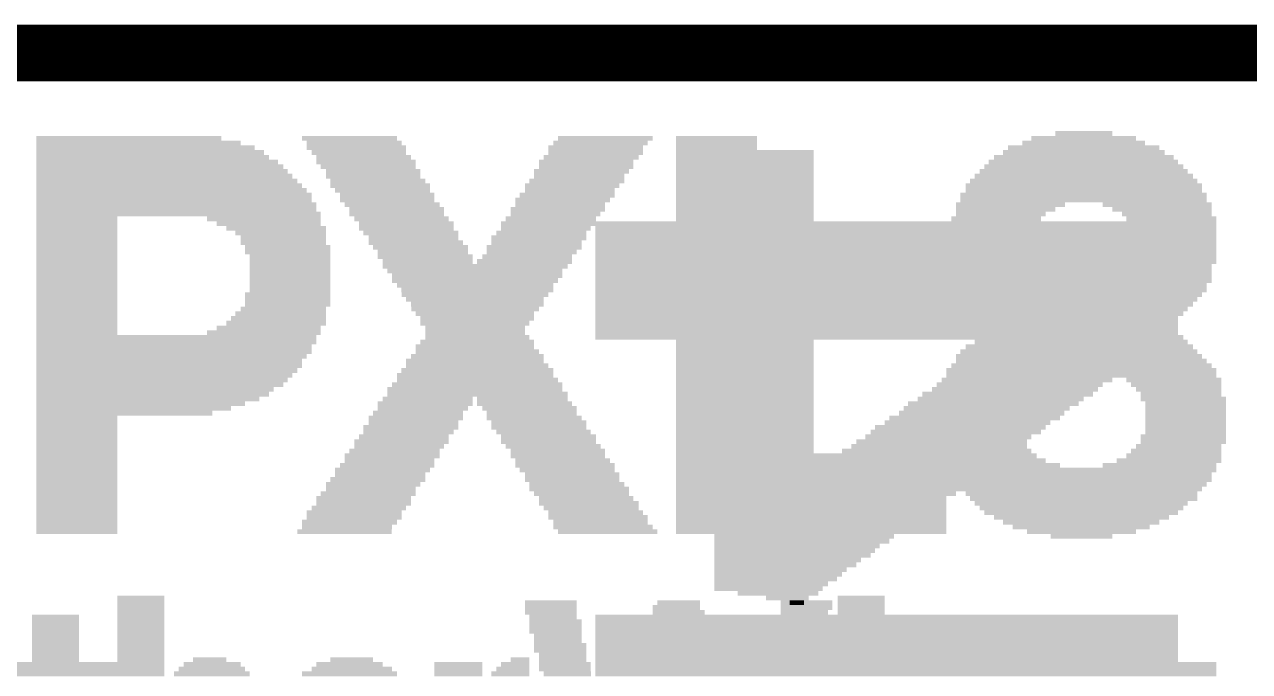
# Model space of a CAD drawing. Extents: x -0.1 to 50.9, y -0.1 to 23.
# Drawn here: x 9.55 to 15.02, y 20.1 to 22.99 of the extents above; entities that cross this region are included whole.
import ezdxf

# ---------------------------------------------------------------- set-up
doc = ezdxf.new("R2010")
doc.units = 0
for name, color, linetype in [('1', 12, 'CONTINUOUS'), ('16', 5, 'CONTINUOUS'), ('20', 53, 'CONTINUOUS'), ('200', 40, 'CONTINUOUS'), ('201', 6, 'CONTINUOUS')]:
    doc.layers.add(name, color=color, linetype=linetype)

# ---------------------------------------------------------------- blocks, each defined once
blk = doc.blocks.new('RECT')
blk.add_solid([(-0.5, -0.5), (0.5, -0.5), (-0.5, 0.5), (0.5, 0.5)])

msp = doc.modelspace()

# ---------------------------------------------------------------- linework, layer by layer
at = {"layer": '1', "const_width": 0.254}
msp.add_lwpolyline([(50.8, 22.86), (0, 22.86)], dxfattribs=at)
at = {"layer": '16', "const_width": 0.254}
msp.add_lwpolyline([(50.8, 22.86), (0, 22.86)], dxfattribs=at)
at = {"layer": '20'}
msp.add_line((48.26, 22.86), (2.54, 22.86), dxfattribs=at)

# ---------------------------------------------------------------- block references
at = {"layer": '200'}
for p, xscale, yscale in [((14.2773, 22.5002), 0.254, 0.0211), ((10.0114, 22.479), 0.8255, 0.0213), ((10.0863, 22.4367), 0.9754, 0.0211), ((10.0546, 22.4578), 0.9119, 0.0211), ((10.9969, 22.479), 0.4242, 0.0213), ((11.0274, 22.4367), 0.4445, 0.0211), ((11.0173, 22.4578), 0.4242, 0.0211), ((12.0968, 22.4367), 0.4242, 0.0211), ((12.1183, 22.4578), 0.4216, 0.0211), ((12.1399, 22.479), 0.4242, 0.0213), ((12.6365, 22.479), 0.3607, 0.0213), ((12.6365, 22.4578), 0.3607, 0.0211), ((12.6365, 22.4367), 0.3607, 0.0211), ((14.2773, 22.4367), 0.6756, 0.0211), ((14.2773, 22.4578), 0.5486, 0.0211), ((14.2773, 22.479), 0.4674, 0.0213), ((10.1181, 22.3943), 1.0389, 0.0211), ((10.1067, 22.4155), 1.016, 0.0213), ((10.1384, 22.3732), 1.0795, 0.0211), ((11.0388, 22.4155), 0.4216, 0.0213), ((11.0604, 22.3943), 0.4242, 0.0211), ((11.0706, 22.3732), 0.4445, 0.0211), ((12.0548, 22.3732), 0.4216, 0.0211), ((12.0764, 22.3943), 0.4242, 0.0211), ((12.0968, 22.4155), 0.4242, 0.0213), ((12.6365, 22.4155), 0.3607, 0.0213), ((12.6365, 22.3943), 0.3607, 0.0211), ((12.6365, 22.3732), 0.3607, 0.0211), ((14.2761, 22.3732), 0.8458, 0.0211), ((14.2773, 22.3943), 0.8026, 0.0211), ((14.2773, 22.4155), 0.7214, 0.0213), ((10.1498, 22.352), 1.1024, 0.0213), ((10.16, 22.3308), 1.1227, 0.0211), ((11.0808, 22.352), 0.4242, 0.0213), ((11.1023, 22.3308), 0.4216, 0.0211), ((12.0333, 22.3308), 0.4242, 0.0211), ((12.0548, 22.352), 0.4216, 0.0213), ((12.6365, 22.352), 0.3607, 0.0213), ((12.6365, 22.3308), 0.3607, 0.0211), ((14.2773, 22.3308), 0.9296, 0.0211), ((14.2773, 22.352), 0.889, 0.0213), ((10.1816, 22.2885), 1.1659, 0.0213), ((10.1702, 22.3097), 1.143, 0.0211), ((10.1918, 22.2673), 1.1862, 0.0211), ((11.1023, 22.3097), 0.4216, 0.0211), ((11.1239, 22.2885), 0.4242, 0.0213), ((11.1341, 22.2673), 0.4445, 0.0211), ((11.9913, 22.2673), 0.4216, 0.0211), ((12.0129, 22.2885), 0.4242, 0.0213), ((12.0231, 22.3097), 0.4039, 0.0211), ((12.6365, 22.3097), 0.3607, 0.0211), ((12.6365, 22.2885), 0.3607, 0.0213), ((12.6365, 22.2673), 0.3607, 0.0211), ((14.2773, 22.2673), 1.0566, 0.0211), ((14.2773, 22.2885), 1.016, 0.0213), ((14.2773, 22.3097), 0.9754, 0.0211), ((10.2133, 22.225), 1.2294, 0.0213), ((10.2019, 22.2462), 1.2065, 0.0211), ((11.1443, 22.2462), 0.4242, 0.0211), ((11.1658, 22.225), 0.4216, 0.0213), ((11.9698, 22.225), 0.4242, 0.0213), ((11.9812, 22.2462), 0.4013, 0.0211), ((12.6365, 22.2462), 0.3607, 0.0211), ((12.6365, 22.225), 0.3607, 0.0213), ((14.2761, 22.225), 1.0998, 0.0213), ((14.2773, 22.2462), 1.0566, 0.0211), ((10.2133, 22.2038), 1.2294, 0.0211), ((10.2235, 22.1827), 1.2497, 0.0211), ((10.2235, 22.1615), 1.2497, 0.0213), ((11.1658, 22.2038), 0.4216, 0.0211), ((11.1874, 22.1827), 0.4242, 0.0211), ((11.2078, 22.1615), 0.4242, 0.0213), ((11.9278, 22.1615), 0.4216, 0.0213), ((11.9494, 22.2038), 0.4242, 0.0211), ((11.938, 22.1827), 0.4013, 0.0211), ((12.6365, 22.2038), 0.3607, 0.0211), ((12.6365, 22.1827), 0.3607, 0.0211), ((12.6365, 22.1615), 0.3607, 0.0213), ((13.9497, 22.1827), 0.4877, 0.0211), ((13.9281, 22.1615), 0.4445, 0.0213), ((14.2761, 22.2038), 1.0998, 0.0211), ((14.605, 22.1827), 0.4877, 0.0211), ((14.6266, 22.1615), 0.4445, 0.0213), ((9.779, 22.1192), 0.3607, 0.0211), ((10.2337, 22.1403), 1.27, 0.0211), ((10.6147, 22.1192), 0.508, 0.0211), ((11.2078, 22.1403), 0.4242, 0.0211), ((11.2293, 22.1192), 0.4216, 0.0211), ((11.8961, 22.1192), 0.4039, 0.0211), ((11.9177, 22.1403), 0.4013, 0.0211), ((12.6365, 22.1403), 0.3607, 0.0211), ((12.6365, 22.1192), 0.3607, 0.0211), ((13.8862, 22.1192), 0.4013, 0.0211), ((13.9065, 22.1403), 0.4013, 0.0211), ((14.6482, 22.1403), 0.4013, 0.0211), ((14.6685, 22.1192), 0.4013, 0.0211), ((9.779, 22.098), 0.3607, 0.0213), ((9.779, 22.0768), 0.3607, 0.0211), ((9.779, 22.0557), 0.3607, 0.0211), ((10.6363, 22.098), 0.4648, 0.0213), ((10.6693, 22.0768), 0.4445, 0.0211), ((10.6896, 22.0557), 0.4039, 0.0211), ((11.2509, 22.098), 0.4242, 0.0213), ((11.2509, 22.0768), 0.4242, 0.0211), ((11.2713, 22.0557), 0.4242, 0.0211), ((11.8542, 22.0557), 0.4013, 0.0211), ((11.8859, 22.098), 0.4242, 0.0213), ((11.8745, 22.0768), 0.4013, 0.0211), ((12.6365, 22.098), 0.3607, 0.0213), ((12.6365, 22.0768), 0.3607, 0.0211), ((12.6365, 22.0557), 0.3607, 0.0211), ((13.876, 22.0768), 0.381, 0.0211), ((13.876, 22.0557), 0.381, 0.0211), ((13.8862, 22.098), 0.4013, 0.0213), ((14.6685, 22.098), 0.4013, 0.0213), ((14.6787, 22.0768), 0.381, 0.0211), ((14.6787, 22.0557), 0.381, 0.0211), ((9.779, 22.0345), 0.3607, 0.0213), ((9.779, 22.0133), 0.3607, 0.0211), ((9.779, 21.9922), 0.3607, 0.0211), ((10.701, 22.0345), 0.381, 0.0213), ((10.701, 22.0133), 0.381, 0.0211), ((10.7213, 21.9922), 0.381, 0.0211), ((11.2928, 22.0133), 0.4216, 0.0211), ((11.2827, 22.0345), 0.4013, 0.0213), ((11.3144, 21.9922), 0.4242, 0.0211), ((11.8224, 21.9922), 0.4242, 0.0211), ((11.8326, 22.0133), 0.4039, 0.0211), ((11.8428, 22.0345), 0.4242, 0.0213), ((12.6365, 22.0345), 0.3607, 0.0213), ((12.6365, 22.0133), 0.3607, 0.0211), ((12.6365, 21.9922), 0.3607, 0.0211), ((13.8646, 22.0345), 0.3581, 0.0213), ((13.8646, 22.0133), 0.3581, 0.0211), ((13.8646, 21.9922), 0.3581, 0.0211), ((14.6901, 22.0345), 0.3581, 0.0213), ((14.6901, 22.0133), 0.3581, 0.0211), ((14.6901, 21.9922), 0.3581, 0.0211), ((9.779, 21.971), 0.3607, 0.0213), ((9.779, 21.9498), 0.3607, 0.0211), ((10.7213, 21.971), 0.381, 0.0213), ((10.7315, 21.9498), 0.3607, 0.0211), ((11.3347, 21.9498), 0.4242, 0.0211), ((11.3246, 21.971), 0.4039, 0.0213), ((11.7907, 21.9498), 0.4013, 0.0211), ((11.811, 21.971), 0.4013, 0.0213), ((12.6365, 21.971), 0.3607, 0.0213), ((12.6365, 21.9498), 0.3607, 0.0211), ((13.8646, 21.971), 0.3581, 0.0213), ((13.8646, 21.9498), 0.3581, 0.0211), ((14.6901, 21.971), 0.3581, 0.0213), ((14.6901, 21.9498), 0.3581, 0.0211), ((9.779, 21.9287), 0.3607, 0.0211), ((9.779, 21.9075), 0.3607, 0.0213), ((9.779, 21.8863), 0.3607, 0.0211), ((10.7315, 21.9287), 0.3607, 0.0211), ((10.7315, 21.9075), 0.3607, 0.0213), ((10.7315, 21.8863), 0.3607, 0.0211), ((11.5583, 21.9075), 0.8255, 0.0213), ((11.3462, 21.9287), 0.4013, 0.0211), ((11.557, 21.8863), 0.7823, 0.0211), ((11.7793, 21.9287), 0.4242, 0.0211), ((12.6365, 21.9287), 0.3607, 0.0211), ((12.6365, 21.9075), 0.3607, 0.0213), ((12.6365, 21.8863), 0.3607, 0.0211), ((13.8646, 21.9287), 0.3581, 0.0211), ((13.8862, 21.9075), 0.3607, 0.0213), ((13.8862, 21.8863), 0.3607, 0.0211), ((14.6685, 21.9075), 0.3607, 0.0213), ((14.6685, 21.8863), 0.3607, 0.0211), ((14.6901, 21.9287), 0.3581, 0.0211), ((9.779, 21.8652), 0.3607, 0.0211), ((9.779, 21.844), 0.3607, 0.0213), ((10.7315, 21.8652), 0.3607, 0.0211), ((10.7315, 21.844), 0.3607, 0.0213), ((11.557, 21.844), 0.7417, 0.0213), ((11.5672, 21.8652), 0.762, 0.0211), ((12.6365, 21.8652), 0.3607, 0.0211), ((12.6365, 21.844), 0.3607, 0.0213), ((13.8963, 21.8652), 0.381, 0.0211), ((13.8963, 21.844), 0.381, 0.0213), ((14.6583, 21.8652), 0.381, 0.0211), ((14.6583, 21.844), 0.381, 0.0213), ((9.779, 21.8228), 0.3607, 0.0211), ((9.779, 21.8017), 0.3607, 0.0211), ((9.779, 21.7805), 0.3607, 0.0213), ((10.7213, 21.7805), 0.381, 0.0213), ((10.7315, 21.8228), 0.3607, 0.0211), ((10.7315, 21.8017), 0.3607, 0.0211), ((11.5583, 21.8228), 0.6985, 0.0211), ((11.5684, 21.8017), 0.6782, 0.0211), ((11.557, 21.7805), 0.6553, 0.0213), ((12.6365, 21.8228), 0.3607, 0.0211), ((12.6365, 21.8017), 0.3607, 0.0211), ((12.6365, 21.7805), 0.3607, 0.0213), ((13.9167, 21.8228), 0.381, 0.0211), ((13.9383, 21.8017), 0.4242, 0.0211), ((13.9713, 21.7805), 0.4445, 0.0213), ((14.5834, 21.7805), 0.4445, 0.0213), ((14.6152, 21.8017), 0.4216, 0.0211), ((14.6368, 21.8228), 0.3785, 0.0211), ((9.779, 21.7593), 0.3607, 0.0211), ((9.779, 21.7382), 0.3607, 0.0211), ((9.779, 21.717), 0.3607, 0.0213), ((10.701, 21.717), 0.381, 0.0213), ((10.7213, 21.7593), 0.381, 0.0211), ((10.7213, 21.7382), 0.381, 0.0211), ((11.557, 21.7593), 0.6147, 0.0211), ((11.5684, 21.7382), 0.5918, 0.0211), ((11.5583, 21.717), 0.5715, 0.0213), ((12.6365, 21.7593), 0.3607, 0.0211), ((12.6365, 21.7382), 0.3607, 0.0211), ((12.6365, 21.717), 0.3607, 0.0213), ((14.2773, 21.7593), 1.016, 0.0211), ((14.2672, 21.7382), 0.9957, 0.0211), ((14.2659, 21.717), 0.9525, 0.0213), ((9.779, 21.6958), 0.3607, 0.0211), ((9.779, 21.6747), 0.3607, 0.0211), ((10.6794, 21.6747), 0.4242, 0.0211), ((10.6896, 21.6958), 0.4039, 0.0211), ((11.557, 21.6958), 0.5283, 0.0211), ((11.5672, 21.6747), 0.508, 0.0211), ((12.6365, 21.6958), 0.3607, 0.0211), ((12.6365, 21.6747), 0.3607, 0.0211), ((14.2672, 21.6958), 0.9093, 0.0211), ((14.2659, 21.6747), 0.8661, 0.0211), ((9.779, 21.6535), 0.3607, 0.0213), ((9.779, 21.6323), 0.3607, 0.0211), ((9.779, 21.6112), 0.3607, 0.0211), ((10.6147, 21.6112), 0.508, 0.0211), ((10.6363, 21.6323), 0.4648, 0.0211), ((10.6693, 21.6535), 0.4445, 0.0213), ((11.557, 21.6535), 0.4877, 0.0213), ((11.5583, 21.6323), 0.4445, 0.0211), ((11.5583, 21.6112), 0.4445, 0.0211), ((12.6365, 21.6535), 0.3607, 0.0213), ((12.6365, 21.6323), 0.3607, 0.0211), ((12.6365, 21.6112), 0.3607, 0.0211), ((14.2761, 21.6112), 0.8458, 0.0211), ((14.2773, 21.6535), 0.8026, 0.0213), ((14.2672, 21.6323), 0.7823, 0.0211), ((10.2235, 21.59), 1.2497, 0.0213), ((10.2235, 21.5688), 1.2497, 0.0211), ((11.5672, 21.5688), 0.508, 0.0211), ((11.5684, 21.59), 0.4648, 0.0213), ((12.6365, 21.59), 0.3607, 0.0213), ((12.6365, 21.5688), 0.3607, 0.0211), ((14.2659, 21.5688), 0.9525, 0.0211), ((14.2672, 21.59), 0.9093, 0.0213), ((10.2133, 21.5477), 1.2294, 0.0211), ((10.2133, 21.5265), 1.2294, 0.0213), ((10.2019, 21.5053), 1.2065, 0.0211), ((11.5684, 21.5053), 0.5918, 0.0211), ((11.557, 21.5477), 0.5283, 0.0211), ((11.5684, 21.5265), 0.5512, 0.0213), ((12.6365, 21.5477), 0.3607, 0.0211), ((12.6365, 21.5265), 0.3607, 0.0213), ((12.6365, 21.5053), 0.3607, 0.0211), ((14.2558, 21.5053), 1.0998, 0.0211), ((14.2558, 21.5265), 1.0592, 0.0213), ((14.257, 21.5477), 1.016, 0.0211), ((10.1918, 21.4842), 1.1862, 0.0211), ((10.1918, 21.463), 1.1862, 0.0213), ((11.557, 21.4842), 0.6147, 0.0211), ((11.5672, 21.463), 0.635, 0.0213), ((12.6365, 21.4842), 0.3607, 0.0211), ((12.6365, 21.463), 0.3607, 0.0213), ((14.2672, 21.463), 1.1633, 0.0213), ((14.2659, 21.4842), 1.1201, 0.0211), ((10.1816, 21.4418), 1.1659, 0.0211), ((10.16, 21.3995), 1.1227, 0.0213), ((10.1702, 21.4207), 1.143, 0.0211), ((11.5583, 21.4207), 0.6985, 0.0211), ((11.5684, 21.3995), 0.7188, 0.0213), ((11.5684, 21.4418), 0.6782, 0.0211), ((12.6365, 21.4418), 0.3607, 0.0211), ((12.6365, 21.4207), 0.3607, 0.0211), ((12.6365, 21.3995), 0.3607, 0.0213), ((13.8544, 21.3995), 0.4242, 0.0213), ((13.8849, 21.4207), 0.4445, 0.0211), ((13.9167, 21.4418), 0.508, 0.0211), ((14.6152, 21.4418), 0.508, 0.0211), ((14.6469, 21.4207), 0.4445, 0.0211), ((14.6799, 21.3995), 0.4242, 0.0213), ((10.1498, 21.3783), 1.1024, 0.0211), ((10.1181, 21.336), 1.0389, 0.0213), ((10.1283, 21.3572), 1.0592, 0.0211), ((11.5684, 21.336), 0.8052, 0.0213), ((11.557, 21.3572), 0.7823, 0.0211), ((11.5672, 21.3783), 0.762, 0.0211), ((12.6365, 21.3783), 0.3607, 0.0211), ((12.6365, 21.3572), 0.3607, 0.0211), ((12.6365, 21.336), 0.3607, 0.0213), ((13.8328, 21.3572), 0.381, 0.0211), ((13.8227, 21.336), 0.3607, 0.0213), ((13.843, 21.3783), 0.4013, 0.0211), ((14.6901, 21.3783), 0.4039, 0.0211), ((14.7015, 21.3572), 0.381, 0.0211), ((14.7117, 21.336), 0.3607, 0.0213), ((10.0965, 21.3148), 0.9957, 0.0211), ((10.0648, 21.2937), 0.9322, 0.0211), ((11.3347, 21.2937), 0.4242, 0.0211), ((11.3462, 21.3148), 0.4013, 0.0211), ((11.7691, 21.3148), 0.4039, 0.0211), ((11.7793, 21.2937), 0.4242, 0.0211), ((12.6365, 21.3148), 0.3607, 0.0211), ((12.6365, 21.2937), 0.3607, 0.0211), ((13.8125, 21.3148), 0.381, 0.0211), ((13.8011, 21.2937), 0.3581, 0.0211), ((14.7218, 21.3148), 0.381, 0.0211), ((14.732, 21.2937), 0.3607, 0.0211), ((10.033, 21.2725), 0.8687, 0.0213), ((9.9911, 21.2513), 0.7849, 0.0211), ((9.779, 21.2302), 0.3607, 0.0211), ((11.2928, 21.2302), 0.4216, 0.0211), ((11.303, 21.2513), 0.4013, 0.0211), ((11.3246, 21.2725), 0.4039, 0.0213), ((11.8008, 21.2725), 0.4216, 0.0213), ((11.8224, 21.2302), 0.4242, 0.0211), ((11.811, 21.2513), 0.4013, 0.0211), ((12.6365, 21.2725), 0.3607, 0.0213), ((12.6365, 21.2513), 0.3607, 0.0211), ((12.6365, 21.2302), 0.3607, 0.0211), ((13.8011, 21.2725), 0.3581, 0.0213), ((13.8011, 21.2513), 0.3581, 0.0211), ((13.8011, 21.2302), 0.3581, 0.0211), ((14.732, 21.2725), 0.3607, 0.0213), ((14.732, 21.2513), 0.3607, 0.0211), ((14.732, 21.2302), 0.3607, 0.0211), ((9.779, 21.209), 0.3607, 0.0213), ((9.779, 21.1878), 0.3607, 0.0211), ((11.2713, 21.1878), 0.4242, 0.0211), ((11.2827, 21.209), 0.4013, 0.0213), ((11.8428, 21.209), 0.4242, 0.0213), ((11.8428, 21.1878), 0.4242, 0.0211), ((12.6365, 21.209), 0.3607, 0.0213), ((12.6365, 21.1878), 0.3607, 0.0211), ((13.8011, 21.209), 0.3581, 0.0213), ((13.8011, 21.1878), 0.3581, 0.0211), ((14.732, 21.209), 0.3607, 0.0213), ((14.732, 21.1878), 0.3607, 0.0211), ((9.779, 21.1667), 0.3607, 0.0211), ((9.779, 21.1455), 0.3607, 0.0213), ((9.779, 21.1243), 0.3607, 0.0211), ((11.2293, 21.1243), 0.4216, 0.0211), ((11.2395, 21.1455), 0.4013, 0.0213), ((11.2611, 21.1667), 0.4039, 0.0211), ((11.8643, 21.1667), 0.4216, 0.0211), ((11.8859, 21.1455), 0.4242, 0.0213), ((11.8859, 21.1243), 0.4242, 0.0211), ((12.6365, 21.1667), 0.3607, 0.0211), ((12.6365, 21.1455), 0.3607, 0.0213), ((12.6365, 21.1243), 0.3607, 0.0211), ((13.8011, 21.1667), 0.3581, 0.0211), ((13.8125, 21.1455), 0.381, 0.0213), ((13.8125, 21.1243), 0.381, 0.0211), ((14.7218, 21.1455), 0.381, 0.0213), ((14.7218, 21.1243), 0.381, 0.0211), ((14.732, 21.1667), 0.3607, 0.0211), ((9.779, 21.1032), 0.3607, 0.0211), ((9.779, 21.082), 0.3607, 0.0213), ((9.779, 21.0608), 0.3607, 0.0211), ((11.1874, 21.0608), 0.4242, 0.0211), ((11.1976, 21.082), 0.4039, 0.0213), ((11.2192, 21.1032), 0.4013, 0.0211), ((11.9063, 21.1032), 0.4242, 0.0211), ((11.9278, 21.082), 0.4216, 0.0213), ((11.9278, 21.0608), 0.4216, 0.0211), ((12.6365, 21.1032), 0.3607, 0.0211), ((12.6365, 21.082), 0.3607, 0.0213), ((13.2613, 21.0608), 1.6104, 0.0211), ((13.8227, 21.1032), 0.4013, 0.0211), ((13.843, 21.082), 0.4013, 0.0213), ((14.6799, 21.0608), 0.4242, 0.0211), ((14.6901, 21.082), 0.4039, 0.0213), ((14.7015, 21.1032), 0.381, 0.0211), ((9.779, 21.0397), 0.3607, 0.0211), ((9.779, 21.0185), 0.3607, 0.0213), ((11.1658, 21.0185), 0.4216, 0.0213), ((11.176, 21.0397), 0.4013, 0.0211), ((11.9494, 21.0397), 0.4242, 0.0211), ((11.9596, 21.0185), 0.4445, 0.0213), ((13.3134, 21.0185), 1.7145, 0.0213), ((13.2817, 21.0397), 1.651, 0.0211), ((14.6152, 21.0185), 0.508, 0.0213), ((14.6583, 21.0397), 0.4674, 0.0211), ((9.779, 20.9973), 0.3607, 0.0211), ((9.779, 20.9762), 0.3607, 0.0211), ((9.779, 20.955), 0.3607, 0.0213), ((11.1239, 20.955), 0.4242, 0.0213), ((11.1443, 20.9973), 0.4242, 0.0211), ((11.1341, 20.9762), 0.4039, 0.0211), ((11.9698, 20.9973), 0.4242, 0.0211), ((11.9913, 20.9762), 0.4216, 0.0211), ((11.9913, 20.955), 0.4216, 0.0213), ((13.6627, 20.9973), 2.413, 0.0211), ((13.0594, 20.9762), 1.2065, 0.0211), ((13.0594, 20.955), 1.2065, 0.0213), ((14.2672, 20.9762), 1.1633, 0.0211), ((14.2672, 20.955), 1.1633, 0.0213), ((9.779, 20.9338), 0.3607, 0.0211), ((9.779, 20.9127), 0.3607, 0.0211), ((11.1023, 20.9338), 0.4216, 0.0211), ((11.0922, 20.9127), 0.4013, 0.0211), ((12.0129, 20.9338), 0.4242, 0.0211), ((12.0231, 20.9127), 0.4445, 0.0211), ((13.0594, 20.9338), 1.2065, 0.0211), ((13.0594, 20.9127), 1.2065, 0.0211), ((14.2659, 20.9338), 1.1201, 0.0211), ((14.2659, 20.9127), 1.0795, 0.0211), ((9.779, 20.8915), 0.3607, 0.0213), ((9.779, 20.8703), 0.3607, 0.0211), ((9.779, 20.8492), 0.3607, 0.0211), ((11.0604, 20.8703), 0.4242, 0.0211), ((11.0604, 20.8492), 0.4242, 0.0211), ((11.0808, 20.8915), 0.4242, 0.0213), ((12.0333, 20.8915), 0.4242, 0.0213), ((12.0548, 20.8703), 0.4216, 0.0211), ((12.0663, 20.8492), 0.4445, 0.0211), ((13.0594, 20.8915), 1.2065, 0.0213), ((13.0594, 20.8703), 1.2065, 0.0211), ((13.0594, 20.8492), 1.2065, 0.0211), ((14.2672, 20.8915), 1.0363, 0.0213), ((14.2773, 20.8703), 1.016, 0.0211), ((14.2659, 20.8492), 0.9525, 0.0211), ((9.779, 20.828), 0.3607, 0.0213), ((9.779, 20.8068), 0.3607, 0.0211), ((9.779, 20.7857), 0.3607, 0.0211), ((11.0173, 20.8068), 0.4242, 0.0211), ((11.0173, 20.7857), 0.4242, 0.0211), ((11.0388, 20.828), 0.4216, 0.0213), ((12.0764, 20.828), 0.4242, 0.0213), ((12.1069, 20.7857), 0.4445, 0.0211), ((12.0968, 20.8068), 0.4242, 0.0211), ((13.0594, 20.828), 1.2065, 0.0213), ((13.0594, 20.8068), 1.2065, 0.0211), ((13.0594, 20.7857), 1.2065, 0.0211), ((14.2672, 20.828), 0.9093, 0.0213), ((14.2659, 20.8068), 0.8661, 0.0211), ((14.2672, 20.7857), 0.7823, 0.0211), ((9.779, 20.7645), 0.3607, 0.0213), ((9.779, 20.7433), 0.3607, 0.0211), ((10.9969, 20.7645), 0.4242, 0.0213), ((10.9855, 20.7433), 0.4013, 0.0211), ((12.1183, 20.7645), 0.4216, 0.0213), ((12.1298, 20.7433), 0.4445, 0.0211), ((13.0594, 20.7645), 1.2065, 0.0213), ((13.0594, 20.7433), 1.2065, 0.0211), ((14.2659, 20.7645), 0.6985, 0.0213), ((14.2659, 20.7433), 0.6121, 0.0211), ((9.779, 20.7222), 0.3607, 0.0211), ((10.9753, 20.7222), 0.4216, 0.0211), ((12.1501, 20.7222), 0.4445, 0.0211), ((13.0594, 20.7222), 1.2065, 0.0211), ((14.2672, 20.7222), 0.4877, 0.0211), ((14.2672, 20.701), 0.2743, 0.0213), ((10.0648, 20.4258), 0.2108, 0.0211), ((10.0648, 20.4047), 0.2108, 0.0211), ((11.8961, 20.4047), 0.2311, 0.0211), ((12.4676, 20.4047), 0.1905, 0.0211), ((13.0391, 20.4047), 0.2311, 0.0211), ((13.2829, 20.4258), 0.2108, 0.0211), ((13.2829, 20.4047), 0.2108, 0.0211), ((10.0648, 20.3835), 0.2108, 0.0213), ((10.0648, 20.3623), 0.2108, 0.0211), ((11.8961, 20.3835), 0.2311, 0.0213), ((11.8961, 20.3623), 0.2311, 0.0211), ((12.4574, 20.3835), 0.2108, 0.0213), ((12.4676, 20.3623), 0.2311, 0.0211), ((13.0391, 20.3835), 0.2311, 0.0213), ((13.0289, 20.3623), 0.2108, 0.0211), ((13.2829, 20.3835), 0.2108, 0.0213), ((13.2829, 20.3623), 0.2108, 0.0211), ((9.6837, 20.3412), 0.2108, 0.0211), ((9.6837, 20.32), 0.2108, 0.0213), ((9.6837, 20.2988), 0.2108, 0.0211), ((10.0648, 20.3412), 0.2108, 0.0211), ((10.0648, 20.32), 0.2108, 0.0213), ((10.0648, 20.2988), 0.2108, 0.0211), ((11.9063, 20.3412), 0.2108, 0.0211), ((11.9177, 20.32), 0.2337, 0.0213), ((11.9177, 20.2988), 0.2337, 0.0211), ((12.4562, 20.2988), 0.254, 0.0211), ((12.4676, 20.3412), 0.2311, 0.0211), ((12.4676, 20.32), 0.2311, 0.0213), ((13.0175, 20.3412), 0.2337, 0.0211), ((13.0175, 20.32), 0.2337, 0.0213), ((13.0175, 20.2988), 0.2337, 0.0211), ((13.2829, 20.3412), 0.2108, 0.0211), ((13.2829, 20.32), 0.2108, 0.0213), ((13.2829, 20.2988), 0.2108, 0.0211), ((9.6837, 20.2777), 0.2108, 0.0211), ((9.6837, 20.2565), 0.2108, 0.0213), ((10.0648, 20.2777), 0.2108, 0.0211), ((10.0648, 20.2565), 0.2108, 0.0213), ((11.9177, 20.2777), 0.2337, 0.0211), ((11.9278, 20.2565), 0.2134, 0.0213), ((12.4676, 20.2777), 0.2769, 0.0211), ((12.4676, 20.2565), 0.2769, 0.0213), ((13.0061, 20.2777), 0.2108, 0.0211), ((13.0061, 20.2565), 0.2108, 0.0213), ((13.2829, 20.2777), 0.2108, 0.0211), ((13.2829, 20.2565), 0.2108, 0.0213), ((9.6837, 20.2353), 0.2108, 0.0211), ((9.6837, 20.2142), 0.2108, 0.0211), ((9.6837, 20.193), 0.2108, 0.0213), ((10.0648, 20.2353), 0.2108, 0.0211), ((10.0648, 20.2142), 0.2108, 0.0211), ((10.0648, 20.193), 0.2108, 0.0213), ((11.9278, 20.2353), 0.2134, 0.0211), ((11.938, 20.2142), 0.2337, 0.0211), ((11.938, 20.193), 0.2337, 0.0213), ((12.4574, 20.2142), 0.2972, 0.0211), ((12.4676, 20.193), 0.3175, 0.0213), ((12.4676, 20.2353), 0.2769, 0.0211), ((12.9959, 20.2353), 0.2311, 0.0211), ((12.9858, 20.2142), 0.2108, 0.0211), ((12.9858, 20.193), 0.2108, 0.0213), ((13.2829, 20.2353), 0.2108, 0.0211), ((9.8323, 20.1295), 0.6756, 0.0213), ((9.6837, 20.1718), 0.2108, 0.0211), ((9.6837, 20.1507), 0.2108, 0.0211), ((10.0648, 20.1718), 0.2108, 0.0211), ((10.0648, 20.1507), 0.2108, 0.0211), ((10.3835, 20.1295), 0.254, 0.0213), ((10.3721, 20.1507), 0.1499, 0.0211), ((10.9969, 20.1295), 0.2972, 0.0213), ((11.0071, 20.1507), 0.1905, 0.0211), ((11.4833, 20.1295), 0.2134, 0.0213), ((11.7373, 20.1295), 0.127, 0.0213), ((11.7589, 20.1507), 0.0838, 0.0211), ((11.9494, 20.1718), 0.2108, 0.0211), ((11.9494, 20.1507), 0.2108, 0.0211), ((11.9596, 20.1295), 0.2311, 0.0213), ((12.4574, 20.1295), 0.3378, 0.0213), ((12.4676, 20.1718), 0.3175, 0.0211), ((12.4676, 20.1507), 0.3175, 0.0211), ((12.9743, 20.1507), 0.2337, 0.0211), ((12.9642, 20.1295), 0.2134, 0.0213), ((12.9858, 20.1718), 0.2108, 0.0211), ((13.2829, 20.1295), 0.2108, 0.0213), ((13.5572, 20.1295), 0.2108, 0.0213), ((13.876, 20.1295), 0.254, 0.0213), ((13.8646, 20.1507), 0.1499, 0.0211), ((14.4361, 20.1295), 0.2311, 0.0213), ((14.4361, 20.1507), 0.1499, 0.0211), ((14.7637, 20.1295), 0.2108, 0.0213), ((9.8323, 20.1083), 0.6756, 0.0211), ((9.8323, 20.0872), 0.6756, 0.0211), ((10.3823, 20.0872), 0.3378, 0.0211), ((10.3823, 20.1083), 0.2972, 0.0211), ((10.9969, 20.0872), 0.4242, 0.0211), ((11.0071, 20.1083), 0.3581, 0.0211), ((11.4833, 20.1083), 0.2134, 0.0211), ((11.4833, 20.0872), 0.2134, 0.0211), ((11.7157, 20.0872), 0.1702, 0.0211), ((11.7272, 20.1083), 0.1473, 0.0211), ((11.9596, 20.1083), 0.2311, 0.0211), ((11.9698, 20.0872), 0.2108, 0.0211), ((12.4676, 20.1083), 0.3581, 0.0211), ((12.4676, 20.0872), 0.3581, 0.0211), ((12.9642, 20.1083), 0.2134, 0.0211), ((12.9642, 20.0872), 0.2134, 0.0211), ((13.2829, 20.1083), 0.2108, 0.0211), ((13.2829, 20.0872), 0.2108, 0.0211), ((13.5572, 20.1083), 0.2108, 0.0211), ((13.5572, 20.0872), 0.2108, 0.0211), ((13.8748, 20.0872), 0.3378, 0.0211), ((13.8748, 20.1083), 0.2972, 0.0211), ((14.4361, 20.0872), 0.3581, 0.0211), ((14.4361, 20.1083), 0.3175, 0.0211), ((14.7637, 20.1083), 0.2108, 0.0211), ((14.7637, 20.0872), 0.2108, 0.0211)]:
    msp.add_blockref('RECT', p, dxfattribs=dict(at, xscale=xscale, yscale=yscale))
at = {"layer": '201', "rotation": 180}
for p, xscale, yscale in [((12.8486, 22.4155), 0.4445, 0.0213), ((12.8486, 22.3943), 0.4445, 0.0211), ((12.8486, 22.3732), 0.4445, 0.0211), ((12.8486, 22.352), 0.4445, 0.0213), ((12.8486, 22.3308), 0.4445, 0.0211), ((12.8486, 22.3097), 0.4445, 0.0211), ((12.8486, 22.2885), 0.4445, 0.0213), ((12.8486, 22.2673), 0.4445, 0.0211), ((12.8486, 22.2462), 0.4445, 0.0211), ((12.8486, 22.225), 0.4445, 0.0213), ((12.8486, 22.2038), 0.4445, 0.0211), ((12.8486, 22.1827), 0.4445, 0.0211), ((12.8486, 22.1615), 0.4445, 0.0213), ((12.8486, 22.1403), 0.4445, 0.0211), ((12.8486, 22.1192), 0.4445, 0.0211), ((13.3972, 22.098), 2.6035, 0.0213), ((13.3972, 22.0768), 2.6035, 0.0211), ((13.3972, 22.0557), 2.6035, 0.0211), ((13.3972, 22.0345), 2.6035, 0.0213), ((13.3972, 22.0133), 2.6035, 0.0211), ((13.3972, 21.9922), 2.6035, 0.0211), ((13.3972, 21.971), 2.6035, 0.0213), ((13.3972, 21.9498), 2.6035, 0.0211), ((13.3972, 21.9287), 2.6035, 0.0211), ((13.3972, 21.9075), 2.6035, 0.0213), ((13.3972, 21.8863), 2.6035, 0.0211), ((13.3972, 21.8652), 2.6035, 0.0211), ((13.3972, 21.844), 2.6035, 0.0213), ((13.3972, 21.8228), 2.6035, 0.0211), ((13.3972, 21.8017), 2.6035, 0.0211), ((13.3972, 21.7805), 2.6035, 0.0213), ((13.3972, 21.7593), 2.6035, 0.0211), ((13.3972, 21.7382), 2.6035, 0.0211), ((13.3972, 21.717), 2.6035, 0.0213), ((13.3972, 21.6958), 2.6035, 0.0211), ((13.3972, 21.6747), 2.6035, 0.0211), ((13.3972, 21.6535), 2.6035, 0.0213), ((13.3972, 21.6323), 2.6035, 0.0211), ((13.3972, 21.6112), 2.6035, 0.0211), ((13.3769, 21.59), 2.5629, 0.0213), ((12.8486, 21.5688), 0.4445, 0.0211), ((14.2659, 21.5688), 0.7391, 0.0211), ((12.8486, 21.5477), 0.4445, 0.0211), ((12.8486, 21.5265), 0.4445, 0.0213), ((12.8486, 21.5053), 0.4445, 0.0211), ((14.1808, 21.5053), 0.7417, 0.0211), ((14.2024, 21.5265), 0.7391, 0.0213), ((14.224, 21.5477), 0.7417, 0.0211), ((12.8486, 21.4842), 0.4445, 0.0211), ((12.8486, 21.463), 0.4445, 0.0213), ((14.1186, 21.463), 0.7391, 0.0213), ((14.1389, 21.4842), 0.7391, 0.0211), ((12.8486, 21.4418), 0.4445, 0.0211), ((12.8486, 21.4207), 0.4445, 0.0211), ((12.8486, 21.3995), 0.4445, 0.0213), ((14.0335, 21.3995), 0.7417, 0.0213), ((14.0538, 21.4207), 0.7417, 0.0211), ((14.0754, 21.4418), 0.7391, 0.0211), ((12.8486, 21.3783), 0.4445, 0.0211), ((12.8486, 21.3572), 0.4445, 0.0211), ((12.8486, 21.336), 0.4445, 0.0213), ((13.937, 21.336), 0.762, 0.0213), ((13.97, 21.3572), 0.7417, 0.0211), ((13.9903, 21.3783), 0.7417, 0.0211), ((12.8486, 21.3148), 0.4445, 0.0211), ((12.8486, 21.2937), 0.4445, 0.0211), ((13.8735, 21.2937), 0.762, 0.0211), ((13.9065, 21.3148), 0.7417, 0.0211), ((12.8486, 21.2725), 0.4445, 0.0213), ((12.8486, 21.2513), 0.4445, 0.0211), ((12.8486, 21.2302), 0.4445, 0.0211), ((13.7897, 21.2302), 0.762, 0.0211), ((13.8214, 21.2513), 0.7391, 0.0211), ((13.843, 21.2725), 0.7417, 0.0213), ((12.8486, 21.209), 0.4445, 0.0213), ((12.8486, 21.1878), 0.4445, 0.0211), ((13.7262, 21.1878), 0.762, 0.0211), ((13.7579, 21.209), 0.7391, 0.0213), ((12.8486, 21.1667), 0.4445, 0.0211), ((12.8486, 21.1455), 0.4445, 0.0213), ((12.8486, 21.1243), 0.4445, 0.0211), ((13.6423, 21.1243), 0.762, 0.0211), ((13.6728, 21.1455), 0.7417, 0.0213), ((13.7058, 21.1667), 0.762, 0.0211), ((12.8486, 21.1032), 0.4445, 0.0211), ((12.8486, 21.082), 0.4445, 0.0213), ((12.8486, 21.0608), 0.4445, 0.0211), ((13.556, 21.0608), 0.762, 0.0211), ((13.5788, 21.082), 0.762, 0.0213), ((13.6093, 21.1032), 0.7417, 0.0211), ((12.8486, 21.0397), 0.4445, 0.0211), ((12.8486, 21.0185), 0.4445, 0.0213), ((13.4925, 21.0185), 0.762, 0.0213), ((13.5255, 21.0397), 0.7417, 0.0211), ((12.8486, 20.9973), 0.4445, 0.0211), ((13.2182, 20.9762), 1.1836, 0.0211), ((13.208, 20.955), 1.1633, 0.0213), ((13.462, 20.9973), 0.7417, 0.0211), ((13.1877, 20.9338), 1.1227, 0.0211), ((13.1763, 20.9127), 1.0998, 0.0211), ((13.1343, 20.8492), 1.016, 0.0211), ((13.1661, 20.8915), 1.0795, 0.0213), ((13.1445, 20.8703), 1.0363, 0.0211), ((13.1128, 20.828), 0.9728, 0.0213), ((13.1026, 20.8068), 0.9525, 0.0211), ((13.0912, 20.7857), 0.9296, 0.0211), ((13.0708, 20.7645), 0.889, 0.0213), ((13.0594, 20.7433), 0.8661, 0.0211), ((13.0493, 20.7222), 0.8458, 0.0211), ((13.0277, 20.701), 0.8026, 0.0213), ((13.0175, 20.6798), 0.7823, 0.0211), ((12.9959, 20.6587), 0.7391, 0.0211), ((12.9858, 20.6375), 0.7188, 0.0213), ((12.9438, 20.574), 0.635, 0.0213), ((12.9756, 20.6163), 0.6985, 0.0211), ((12.954, 20.5952), 0.6553, 0.0211), ((12.9223, 20.5528), 0.5918, 0.0211), ((12.9121, 20.5317), 0.5715, 0.0211), ((12.8803, 20.4893), 0.508, 0.0211), ((12.9007, 20.5105), 0.5486, 0.0213), ((12.8689, 20.4682), 0.4851, 0.0211), ((12.9108, 20.447), 0.3607, 0.0213), ((12.9527, 20.4258), 0.1905, 0.0211), ((12.9959, 20.4047), 0.0635, 0.0211), ((13.3972, 20.3412), 2.6035, 0.0211), ((13.3972, 20.32), 2.6035, 0.0213), ((13.3972, 20.2988), 2.6035, 0.0211), ((13.3972, 20.2777), 2.6035, 0.0211), ((13.3972, 20.2565), 2.6035, 0.0213), ((13.3972, 20.2353), 2.6035, 0.0211), ((13.3972, 20.2142), 2.6035, 0.0211), ((13.3972, 20.193), 2.6035, 0.0213), ((13.3972, 20.1718), 2.6035, 0.0211), ((13.3972, 20.1507), 2.6035, 0.0211), ((13.3972, 20.1295), 2.6035, 0.0213), ((13.3972, 20.1083), 2.6035, 0.0211), ((13.3972, 20.0872), 2.6035, 0.0211)]:
    msp.add_blockref('RECT', p, dxfattribs=dict(at, xscale=xscale, yscale=yscale))

doc.saveas('drawing.dxf')
